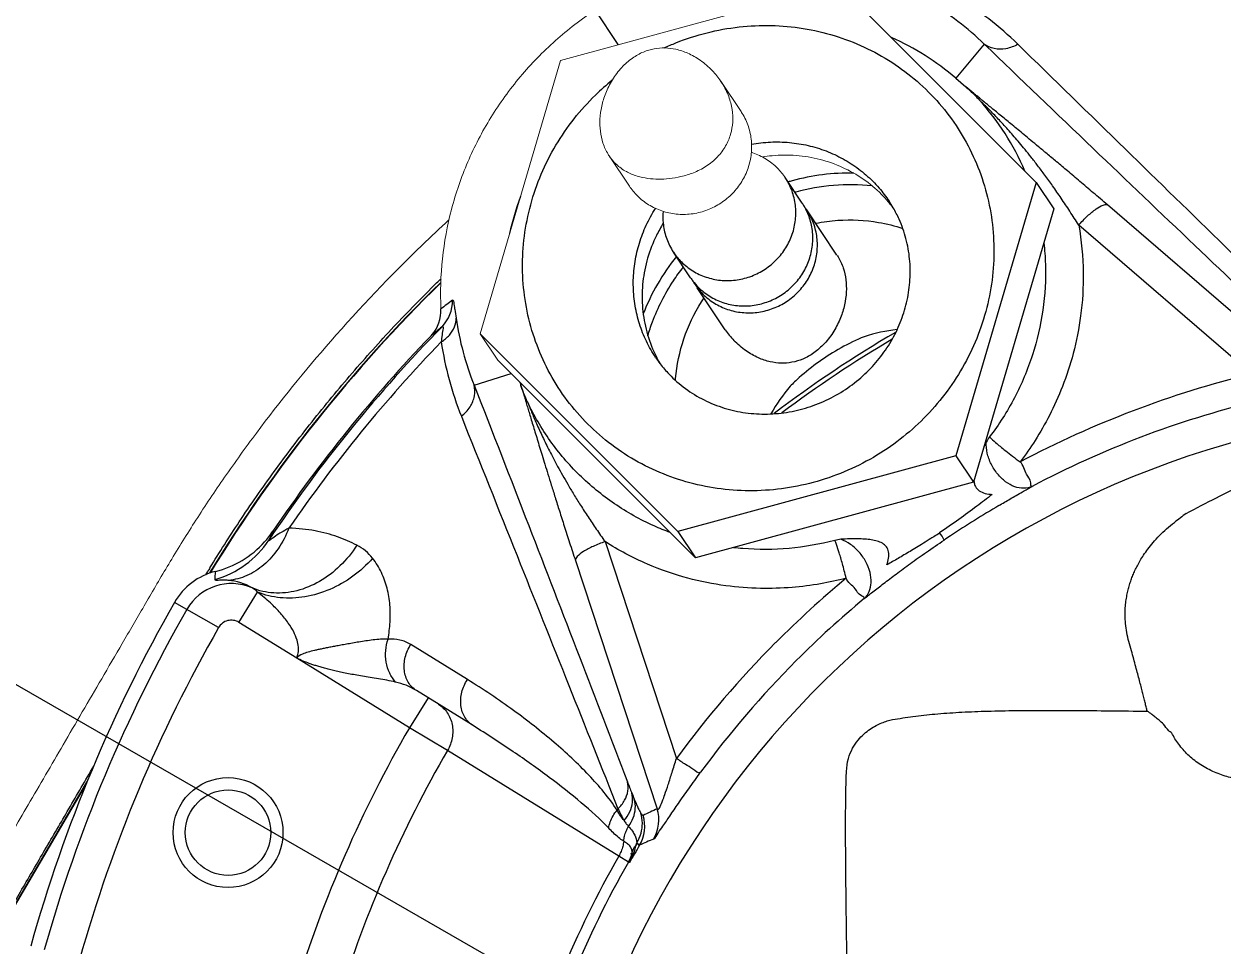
# Model space of a CAD drawing. Header units: millimetres. Extents: x 100 to 940, y 100 to 694.
# Drawn here: x 374.955 to 375.829, y 537.757 to 538.43 of the extents above; entities that cross this region are included whole.
import ezdxf

# ---------------------------------------------------------------- set-up
doc = ezdxf.new("R2010")
doc.units = ezdxf.units.MM
doc.layers.add('DTM_AXIS', color=7, linetype='Continuous', lineweight=9)
doc.layers.add('OUTLINE', color=6, linetype='Continuous', lineweight=9)

msp = doc.modelspace()

# ---------------------------------------------------------------- linework, layer by layer
at = {"color": 2}
msp.add_line((354.46354, 549.72828), (376.02506, 537.32928), dxfattribs=at)
at = {"color": 9, "linetype": 'Continuous'}
for p, q in [((375.54865, 538.45835), (375.69283, 538.31417)), ((375.38795, 538.41459), (375.37133, 538.43986)), ((375.65497, 538.415), (375.63416, 538.39017)), ((375.52221, 538.29915), (375.50984, 538.31766)), ((375.69283, 538.31417), (375.63432, 538.1148)), ((375.69283, 538.31417), (375.70563, 538.295)), ((375.54759, 538.26117), (375.52557, 538.29413)), ((375.70563, 538.295), (375.64713, 538.09563)), ((375.88922, 538.17339), (375.74483, 538.29779)), ((375.8499, 538.1745), (375.72385, 538.28309)), ((375.44076, 538.24472), (375.42839, 538.26323)), ((375.46613, 538.20674), (375.44572, 538.2373)), ((375.43164, 538.05961), (375.28746, 538.20379)), ((375.44444, 538.04044), (375.30027, 538.18462)), ((375.28293, 538.1664), (375.30997, 538.17492)), ((375.63432, 538.1148), (375.43164, 538.05961)), ((375.63432, 538.1148), (375.64713, 538.09563)), ((375.64713, 538.09563), (375.44444, 538.04044)), ((375.43164, 538.05961), (375.44444, 538.04044)), ((375.37843, 538.05229), (375.43052, 537.89428)), ((375.35682, 538.03853), (375.41649, 537.85752)), ((375.11148, 537.99342), (375.12509, 538.01541)), ((375.09662, 537.98965), (375.06451, 538.00802)), ((375.15357, 537.96736), (375.11148, 537.99342)), ((375.27808, 537.95177), (375.23677, 537.9773)), ((375.23574, 537.91649), (375.15357, 537.96736)), ((375.24933, 537.93846), (375.23574, 537.91649)), ((375.26355, 537.90007), (375.23574, 537.91649)), ((375.38841, 537.82296), (375.26355, 537.90007)), ((374.78951, 537.51703), (375.00116, 537.87817)), ((374.78973, 537.5169), (375.00039, 537.87632)), ((375.39552, 537.81866), (375.38841, 537.82296)), ((375.39619, 537.81825), (375.39552, 537.81866))]:
    msp.add_line(p, q, dxfattribs=at)
at = {"color": 7, "linetype": 'Continuous'}
for p, q in [((375.63416, 538.39017), (375.6416, 538.38377)), ((375.31631, 538.16857), (375.3169, 538.16681)), ((375.08723, 538.02818), (375.08868, 538.03056)), ((375.28215, 537.91815), (375.24085, 537.94371))]:
    msp.add_line(p, q, dxfattribs=at)
at = {"color": 9, "linetype": 'Continuous'}
for points in [[(375.40457, 537.85434), (375.40493, 537.85377), (375.40525, 537.85333), (375.40554, 537.853), (375.40579, 537.85278), (375.40601, 537.85269), (375.40618, 537.85271)], [(375.40139, 537.83195), (375.40144, 537.8321), (375.40148, 537.83225), (375.40151, 537.8324), (375.40155, 537.83254), (375.40158, 537.83268), (375.40161, 537.83282)]]:
    msp.add_lwpolyline(points, dxfattribs=at)
for radius in [0.04008, 0.03117]:
    msp.add_circle((375.10349, 537.84015), radius, dxfattribs=at)
for centre, radius, start, end in [((375.51049, 538.24161), 0.24207, 45.70244, 59.05132), ((375.50469, 538.2608), 0.21531, 45.73792, 59.23161), ((375.49667, 538.24918), 0.17953, 129.03844, 134.26042), ((375.51446, 538.2498), 0.18504, 23.11709, 42.28223), ((375.55693, 538.16093), 0.16005, 88.9759, 105.25712), ((375.5574, 538.15879), 0.16223, 105.21718, 106.26231), ((375.55766, 538.16), 0.15248, 84.17477, 105.28439), ((375.55817, 538.15762), 0.15491, 105.23425, 105.41099), ((375.51233, 538.23774), 0.09577, 37.17994, 40.6292), ((375.5101, 538.25014), 0.09074, 30.07118, 33.74718), ((375.48439, 538.27386), 0.0455, 29.98314, 33.76651), ((375.48745, 538.26864), 0.04586, 33.76605, 37.56827), ((375.55546, 538.15959), 0.16037, 141.20347, 158.54187), ((375.46653, 538.28874), 0.04588, 213.76635, 224.98652), ((376.02506, 537.45842), 1.0956, 134.39399, 148.58243), ((376.02506, 537.45842), 1.09533, 134.40743, 148.56867), ((375.47888, 538.27021), 0.04586, 213.76605, 217.56827), ((375.47886, 538.27019), 0.04583, 217.56199, 224.99057), ((375.48194, 538.26499), 0.0455, 209.98314, 213.76651), ((375.4822, 538.26516), 0.04581, 213.76492, 216.14516), ((375.48229, 538.26523), 0.04593, 216.1445, 217.45423), ((375.48222, 538.26517), 0.04583, 217.44933, 224.99039), ((375.85251, 537.44025), 0.98163, 126.60396, 127.21751), ((375.24054, 538.22764), 0.02665, 315.61039, 1.36672), ((375.48271, 538.24619), 0.21513, 188.26285, 201.76932), ((376.02506, 537.45842), 1.07206, 135.56316, 146.29203), ((376.06277, 537.23366), 1.26349, 129.47144, 129.95823), ((375.51405, 538.23883), 0.05767, 213.73169, 223.77088), ((376.02506, 537.45842), 0.86379, 120.21408, 127.27966), ((375.60549, 538.0856), 0.12214, 96.58592, 108.12719), ((376.02506, 537.45842), 1.0732, 136.13329, 145.9162), ((376.02506, 537.45842), 1.06481, 136.01006, 145.46671), ((375.49853, 538.23357), 0.24219, 188.45219, 201.79545), ((376.02506, 537.45842), 0.86073, 120.52506, 126.96692), ((375.49065, 538.23714), 0.09071, 213.75304, 217.4442), ((375.50126, 538.23035), 0.09576, 206.88575, 207.75904), ((375.50127, 538.23036), 0.09578, 207.759, 210.33623), ((375.62763, 538.05223), 0.16088, 131.9622, 135.19942), ((376.02566, 537.45752), 0.73821, 103.77371, 117.81423), ((375.60618, 538.08606), 0.12214, 139.37283, 150.91236), ((376.02181, 537.46328), 0.71149, 103.76795, 117.81247), ((376.02506, 537.45842), 0.69242, 94.08851, 170.40167), ((375.67916, 538.11318), 0.02549, 142.77917, 152.85085), ((375.76796, 538.0681), 0.12508, 153.03798, 155.14392), ((376.10112, 537.34346), 0.85445, 120.64324, 123.42448), ((377.71978, 535.54876), 3.16983, 127.22295, 127.41734), ((377.53804, 536.95353), 2.64438, 155.26853, 155.42299), ((375.33419, 538.49248), 0.52077, 303.04468, 303.60181), ((376.08711, 537.36543), 0.8284, 123.45305, 123.8439), ((375.07406, 538.09289), 0.07116, 286.31185, 326.26592), ((375.55252, 538.02853), 0.02552, 94.6524, 104.71909), ((375.10587, 537.98436), 0.04765, 103.97829, 150.22289), ((375.10587, 537.98436), 0.03736, 66.05788, 150.22289), ((375.10157, 537.98744), 0.03665, 57.92826, 86.6806), ((376.02703, 537.45603), 0.74022, 129.693, 135.08129), ((376.02506, 537.45842), 1.10667, 150.22289, 164.32149), ((376.02506, 537.45842), 1.09637, 150.22289, 164.32149), ((376.02182, 537.46327), 0.7115, 129.68736, 135.09168), ((375.10587, 537.98436), 0.01066, 58.25, 150.22289), ((376.02506, 537.45842), 1.06967, 150.22289, 164.32149), ((376.02566, 537.45753), 0.7382, 135.08846, 143.72634), ((376.02181, 537.46328), 0.71149, 135.09175, 143.73204), ((376.02506, 537.45842), 0.9126, 149.87178, 162.90724), ((376.02506, 537.45842), 0.88031, 149.88772, 162.80266), ((375.89594, 538.0681), 0.53632, 200.85851, 201.77298), ((375.77287, 538.01926), 0.40392, 201.81468, 202.53384), ((376.02506, 537.45842), 0.75185, 147.94059, 148.03165), ((375.91939, 538.12567), 0.59534, 206.77186, 207.70518), ((375.75805, 537.11259), 0.8195, 114.63188, 115.42744), ((375.391, 537.84949), 0.02673, 328.41821, 17.49628), ((375.38069, 537.84467), 0.02673, 329.14888, 17.50015), ((375.33724, 537.84849), 0.06625, 332.84447, 345.5438), ((376.02506, 537.45842), 0.72453, 149.05725, 150.22259), ((375.73083, 537.11182), 0.79008, 113.65965, 114.46454), ((376.02506, 537.45842), 0.73363, 150.20516, 157.64787), ((375.37309, 537.8315), 0.02584, 330.21864, 345.87287), ((376.02506, 537.45842), 0.72532, 150.22052, 157.6153)]:
    msp.add_arc(centre, radius, start, end, dxfattribs=at)
at = {"color": 7, "linetype": 'Continuous'}
for centre, radius, start, end in [((375.51069, 538.2467), 0.18928, 49.28525, 66.13118), ((375.50268, 538.2344), 0.19846, 159.51713, 167.65957), ((375.23202, 538.22071), 0.02679, 318.70857, 2.68139), ((375.23199, 538.22072), 0.02681, 316.13421, 318.72598), ((375.07709, 538.09986), 0.07138, 317.93297, 325.91629), ((375.07713, 538.09982), 0.07133, 283.98392, 317.9373), ((376.24583, 537.32387), 1.35588, 148.45906, 148.58701)]:
    msp.add_arc(centre, radius, start, end, dxfattribs=at)
at = {"color": 9, "linetype": 'Continuous'}
for points, start_tangent, end_tangent in [([(375.42154, 538.41224), (375.43018, 538.41595), (375.45285, 538.42328), (375.47616, 538.42749), (375.49963, 538.42854), (375.52291, 538.42642), (375.54562, 538.42117), (375.56732, 538.41288), (375.58756, 538.40171), (375.60596, 538.38788), (375.6222, 538.37164), (375.63597, 538.35329), (375.64702, 538.33317), (375.65514, 538.31164), (375.66016, 538.28915), (375.662, 538.26615), (375.66064, 538.24299), (375.65607, 538.22003), (375.64835, 538.19775), (375.63768, 538.17669), (375.62439, 538.15737), (375.60891, 538.14021)], (0.908156, 0.418632), (-0.716134, -0.697963)), ([(375.67954, 538.41486), (375.67078, 538.41167), (375.6622, 538.41171), (375.65497, 538.415)], (-0.87371, -0.486447), (-0.791895, 0.610658)), ([(375.87942, 538.20097), (375.80852, 538.26823), (375.73428, 538.33903), (375.65497, 538.415)], (-0.726635, 0.687024), (-0.721554, 0.692358)), ([(375.9002, 538.19983), (375.83077, 538.26739), (375.75778, 538.33854), (375.67954, 538.41486)], (-0.717128, 0.696941), (-0.715705, 0.698403)), ([(375.74483, 538.29779), (375.73453, 538.30662), (375.72473, 538.31494), (375.71575, 538.32251), (375.70779, 538.32918), (375.70077, 538.33504), (375.69457, 538.3402), (375.68906, 538.34477), (375.68411, 538.34887), (375.6796, 538.35259), (375.67542, 538.35603), (375.67143, 538.35931), (375.66753, 538.36252), (375.66383, 538.36556), (375.66044, 538.36834), (375.65737, 538.37086), (375.65456, 538.37315), (375.652, 538.37525), (375.64963, 538.37719), (375.64743, 538.37899), (375.6416, 538.38377)], (-0.75761, 0.652708), (-0.773351, 0.633978)), ([(375.60891, 538.14021), (375.59132, 538.12515), (375.57158, 538.11227), (375.55011, 538.10201), (375.52743, 538.09468), (375.50412, 538.09047), (375.48065, 538.08942), (375.45738, 538.09154), (375.43466, 538.09678), (375.41297, 538.10508), (375.39273, 538.11624), (375.37432, 538.13008), (375.35808, 538.14632), (375.34431, 538.16467), (375.33326, 538.18479), (375.32515, 538.20631), (375.32013, 538.2288), (375.31828, 538.25181), (375.31965, 538.27496), (375.32422, 538.29792), (375.33194, 538.32021), (375.34261, 538.34127), (375.3559, 538.36058), (375.37137, 538.37775)], (-0.716134, -0.697963), (0.716134, 0.697963)), ([(375.72385, 538.2831), (375.71744, 538.29311), (375.71103, 538.30273), (375.70487, 538.31159), (375.69917, 538.31948), (375.69393, 538.32645), (375.68913, 538.33262), (375.68472, 538.3381), (375.68064, 538.34302), (375.67682, 538.34749), (375.67317, 538.35165), (375.6696, 538.35561), (375.66601, 538.35949), (375.6626, 538.36308), (375.65945, 538.36632), (375.65654, 538.36924), (375.65385, 538.37189), (375.65136, 538.3743)], (-0.53079, 0.847503), (-0.722413, 0.691462)), ([(375.4853, 538.34203), (375.49215, 538.34303), (375.50599, 538.34364), (375.51972, 538.34239), (375.53311, 538.3393), (375.5459, 538.33441), (375.55784, 538.32782), (375.56869, 538.31966), (375.57827, 538.31009), (375.58555, 538.30055)], (0.984171, 0.177219), (0.555592, -0.831455)), ([(375.43408, 538.2563), (375.44241, 538.2497), (375.45208, 538.24515), (375.46261, 538.24286), (375.47346, 538.24297), (375.48409, 538.24545), (375.49398, 538.25019), (375.50261, 538.25695), (375.50957, 538.26539), (375.5145, 538.27508), (375.51715, 538.28555), (375.5174, 538.29626), (375.51522, 538.30668), (375.51073, 538.31629), (375.50984, 538.31766)], (0.707107, -0.707107), (-0.555773, 0.831334)), ([(375.41523, 538.18674), (375.41439, 538.18803), (375.40787, 538.19989), (375.40308, 538.21259), (375.40012, 538.22585), (375.39904, 538.23941), (375.39984, 538.25307), (375.40253, 538.26661), (375.40708, 538.27975), (375.41338, 538.29217), (375.41527, 538.29523)], (-0.555589, 0.831457), (0.540374, 0.841425)), ([(375.42082, 538.29308), (375.42083, 538.28464), (375.42301, 538.27422), (375.4275, 538.26461), (375.42839, 538.26323)], (-0.087779, -0.99614), (0.555773, -0.831334)), ([(375.44645, 538.23779), (375.45478, 538.23119), (375.46445, 538.22663), (375.47498, 538.22435), (375.48583, 538.22445), (375.49647, 538.22694), (375.50635, 538.23168), (375.51499, 538.23844), (375.52194, 538.24687), (375.52687, 538.25657), (375.52952, 538.26703), (375.52977, 538.27775), (375.52759, 538.28817), (375.5238, 538.2966)], (0.707107, -0.707107), (-0.499754, 0.866167)), ([(375.4498, 538.23276), (375.45814, 538.22617), (375.46781, 538.22161), (375.47833, 538.21933), (375.48919, 538.21943), (375.49982, 538.22191), (375.5097, 538.22665), (375.51834, 538.23341), (375.5253, 538.24185), (375.53023, 538.25155), (375.53288, 538.26201), (375.53312, 538.27272), (375.53094, 538.28314), (375.52645, 538.29275), (375.52557, 538.29413)], (0.707107, -0.707107), (-0.555773, 0.831334)), ([(375.56943, 538.1759), (375.57959, 538.18732), (375.58799, 538.20004), (375.59444, 538.2138), (375.59876, 538.22831), (375.60083, 538.24327), (375.60055, 538.25834), (375.59789, 538.27317), (375.59285, 538.28737), (375.58863, 538.29561)], (0.716134, 0.697963), (-0.50111, 0.865384)), ([(375.72385, 538.28309), (375.73038, 538.28976), (375.73656, 538.29482), (375.7416, 538.29762), (375.74483, 538.29779)], (0.665723, 0.746199), (0.878575, -0.477605)), ([(375.42085, 538.28434), (375.41591, 538.27546), (375.4095, 538.25902), (375.40604, 538.24182), (375.40565, 538.22439), (375.40832, 538.20725), (375.41399, 538.19092), (375.41585, 538.18705)], (-0.527789, -0.849376), (0.452212, -0.89191)), ([(375.53213, 538.28437), (375.54821, 538.28653), (375.57785, 538.28504), (375.59558, 538.2806)], (0.980589, 0.196075), (0.949067, -0.315074)), ([(375.72385, 538.28309), (375.72715, 538.24822), (375.7253, 538.21702), (375.71984, 538.18943), (375.71195, 538.16528), (375.7025, 538.14429), (375.6921, 538.12612), (375.68121, 538.11044)], (0.175687, -0.984446), (-0.604209, -0.796826)), ([(375.69844, 538.27023), (375.69959, 538.25445), (375.69772, 538.22113), (375.69011, 538.18837), (375.677, 538.15719), (375.65886, 538.1286)], (0.113903, -0.993492), (-0.604228, -0.796812)), ([(375.5476, 538.26115), (375.54837, 538.25995), (375.55212, 538.2518), (375.55404, 538.24318), (375.55434, 538.23424), (375.55308, 538.22498), (375.55016, 538.21542), (375.54529, 538.20572), (375.53844, 538.1967), (375.53061, 538.18984), (375.52263, 538.18538), (375.51471, 538.18301), (375.50697, 538.1824), (375.49893, 538.18341), (375.49029, 538.18629), (375.48129, 538.19134), (375.47241, 538.19894)], (0.555157, -0.831746), (-0.691422, 0.722451)), ([(375.40966, 538.20241), (375.41305, 538.21249), (375.42826, 538.24237), (375.43553, 538.25252)], (0.285262, 0.95845), (0.614508, 0.788911)), ([(375.09026, 538.03314), (375.11166, 538.06672), (375.13715, 538.10334), (375.16475, 538.13971), (375.19401, 538.17512), (375.22448, 538.20901), (375.25562, 538.24087), (375.2588, 538.24398)], (0.523112, 0.852264), (0.716211, 0.697883)), ([(375.26718, 538.22827), (375.26824, 538.2256), (375.26892, 538.22145), (375.26982, 538.21527)], (0.800571, 0.599239), (0.144325, -0.98953)), ([(375.42982, 538.16984), (375.42993, 538.17125), (375.43594, 538.20017), (375.44876, 538.22706), (375.45061, 538.22991)], (0.071945, 0.997409), (0.556611, 0.830773)), ([(375.25897, 538.19797), (375.26492, 538.20289), (375.26867, 538.20886), (375.26982, 538.21527)], (0.852319, 0.523022), (-0.032379, 0.999476)), ([(375.25958, 538.209), (375.25954, 538.20329), (375.25897, 538.19797)], (0.743943, 0.668243), (-0.104783, -0.994495)), ([(375.56749, 538.20168), (375.55054, 538.19355), (375.53453, 538.18346), (375.52006, 538.17186)], (-0.925242, -0.379378), (-0.743528, -0.668705)), ([(375.41863, 538.18199), (375.42517, 538.17436), (375.4371, 538.16389), (375.45065, 538.15561), (375.46539, 538.14969), (375.48093, 538.14625), (375.49687, 538.14531), (375.51282, 538.14686), (375.52841, 538.15082), (375.54327, 538.15709), (375.55706, 538.16552), (375.56943, 538.1759)], (0.607954, -0.793972), (0.716134, 0.697963)), ([(375.27365, 538.14364), (375.27995, 538.15052), (375.28319, 538.15846), (375.28293, 538.1664)], (0.783738, 0.621092), (-0.261163, 0.965295)), ([(375.28293, 538.1664), (375.32277, 538.06403), (375.35978, 537.96834), (375.39477, 537.87713)], (0.363529, -0.931583), (0.356656, -0.934236)), ([(375.3169, 538.16681), (375.31774, 538.164), (375.31865, 538.16099), (375.31962, 538.15777), (375.32066, 538.15433), (375.32178, 538.15064), (375.32299, 538.14664), (375.32431, 538.14227), (375.32576, 538.13747), (375.32734, 538.13227), (375.32898, 538.12689), (375.3307, 538.12125), (375.33255, 538.11523), (375.33455, 538.1087), (375.33677, 538.10151), (375.33925, 538.09355), (375.34202, 538.08466), (375.34515, 538.07472), (375.34868, 538.06363), (375.35258, 538.05149), (375.35682, 538.03853)], (0.289826, -0.957079), (0.313097, -0.949721)), ([(375.32191, 538.15416), (375.32331, 538.15061), (375.32485, 538.14682), (375.32656, 538.14275), (375.32847, 538.13834), (375.3306, 538.13359), (375.33289, 538.12869), (375.3353, 538.12367), (375.3379, 538.11846), (375.34073, 538.11298), (375.34386, 538.10714), (375.34734, 538.10086), (375.35124, 538.09409), (375.35563, 538.08676), (375.36055, 538.07885), (375.36604, 538.07036), (375.37204, 538.06144), (375.37843, 538.05229)], (0.362457, -0.932), (0.579861, -0.814715)), ([(375.42592, 538.05891), (375.41415, 538.06375), (375.38525, 538.07996), (375.35979, 538.10085), (375.33848, 538.12582), (375.32191, 538.15416)], (-0.936815, 0.349825), (-0.426143, 0.904656)), ([(375.27365, 538.14364), (375.31423, 538.04213), (375.35203, 537.94747), (375.38786, 537.85751)], (0.371351, -0.928493), (0.369457, -0.929248)), ([(375.65886, 538.1286), (375.66325, 538.12457), (375.66652, 538.1218), (375.67062, 538.11848), (375.67556, 538.11463), (375.68121, 538.11044)], (0.711481, -0.702705), (0.809914, -0.586549)), ([(375.80229, 538.07286), (375.82428, 538.08427), (375.84334, 538.09382), (375.85977, 538.10183), (375.87386, 538.10855), (375.8859, 538.1142), (375.8962, 538.11897), (375.90505, 538.12304), (375.91263, 538.12651)], (0.883845, 0.46778), (0.909425, 0.415868)), ([(375.68985, 538.09257), (375.68383, 538.09116), (375.67722, 538.09232), (375.67059, 538.09597), (375.66466, 538.1017), (375.66004, 538.1089), (375.65719, 538.11686), (375.65646, 538.12479)], (-0.896002, -0.44405), (0.024777, 0.999693)), ([(375.68985, 538.09257), (375.68884, 538.09512), (375.68578, 538.10146), (375.68121, 538.11044)], (-0.978667, -0.205453), (-0.737181, 0.675696)), ([(375.64746, 538.0968), (375.64748, 538.09661), (375.64765, 538.09514)], (0.054571, -0.99851), (0.176653, -0.984273)), ([(375.64765, 538.09514), (375.64852, 538.09249), (375.65134, 538.08935), (375.65567, 538.08749), (375.6608, 538.0867)], (0.176653, -0.984273), (0.997751, -0.067034)), ([(375.66561, 538.0786), (375.6739, 538.08346), (375.68282, 538.08859), (375.68985, 538.09258)], (0.860077, 0.510165), (0.869574, 0.493803)), ([(375.6608, 538.0867), (375.64962, 538.07809), (375.63645, 538.06841), (375.62239, 538.05873)], (-0.789199, -0.614138), (-0.832782, -0.5536)), ([(375.76048, 537.97939), (375.75893, 537.98604), (375.75803, 537.99257), (375.75773, 537.99856), (375.75787, 538.00398), (375.75835, 538.00882), (375.75905, 538.01316), (375.75991, 538.01711), (375.76092, 538.0208), (375.76208, 538.02432), (375.76338, 538.02776), (375.76488, 538.03121), (375.76663, 538.03475), (375.76869, 538.03848), (375.7712, 538.0425), (375.77431, 538.0469), (375.77814, 538.05167), (375.78272, 538.05664), (375.78797, 538.06159), (375.79374, 538.06634)], (-0.27107, 0.96256), (0.794354, 0.607455)), ([(375.14787, 538.06205), (375.14005, 538.04716), (375.1296, 538.03539), (375.11721, 538.02751), (375.10369, 538.02403)], (-0.364864, -0.931061), (-0.996407, -0.084698)), ([(375.14787, 538.06205), (375.14229, 538.05893), (375.13806, 538.05629), (375.13324, 538.05337)], (-0.888599, -0.458685), (0.505647, 0.862741)), ([(375.19742, 538.04966), (375.19062, 538.05288), (375.1833, 538.05575), (375.17542, 538.05821), (375.16692, 538.06016), (375.15776, 538.06149), (375.14787, 538.06205)], (-0.889129, 0.457657), (-0.999942, 0.01076)), ([(375.61816, 538.05595), (375.61615, 538.05465), (375.61057, 538.0511), (375.60551, 538.04797), (375.60085, 538.04516), (375.59646, 538.04255), (375.59222, 538.04009), (375.58806, 538.0377), (375.584, 538.03539)], (-0.838244, -0.545295), (-0.869353, -0.494191)), ([(375.62575, 538.05347), (375.62239, 538.05873)], (-0.296936, 0.954897), (-0.548347, 0.836251)), ([(375.19742, 538.04966), (375.18513, 538.03458), (375.17015, 538.02324), (375.15364, 538.01651), (375.13683, 538.01489), (375.12103, 538.0185)], (-0.539269, -0.842133), (-0.923692, 0.383135)), ([(375.2089, 538.04017), (375.20368, 538.04553), (375.19742, 538.04966)], (-0.620576, 0.784146), (-0.889129, 0.457657)), ([(375.37843, 538.05229), (375.36977, 538.04881), (375.36273, 538.04503), (375.35821, 538.04145), (375.35682, 538.03853)], (-0.944152, -0.329509), (0.105011, -0.994471)), ([(375.55426, 538.02562), (375.5356, 538.02155), (375.51482, 538.0189), (375.49179, 538.0182), (375.46645, 538.02016), (375.43887, 538.02568), (375.40931, 538.03592), (375.37843, 538.05229)], (-0.967396, -0.253268), (-0.842237, 0.539107)), ([(375.54603, 538.05321), (375.51267, 538.04739), (375.47883, 538.04721), (375.47201, 538.04787)], (-0.967382, -0.253321), (-0.993523, 0.113634)), ([(375.55426, 538.02561), (375.5529, 538.03108), (375.55157, 538.03604), (375.55034, 538.04038), (375.54922, 538.04405), (375.54825, 538.0471), (375.54603, 538.05321)], (-0.231942, 0.97273), (-0.376931, 0.926241)), ([(375.584, 538.03539), (375.58522, 538.0403), (375.58523, 538.04484), (375.58367, 538.04853), (375.58073, 538.05106), (375.57694, 538.05263), (375.57262, 538.05357), (375.56784, 538.05411), (375.56257, 538.05434), (375.5568, 538.0543), (375.55045, 538.05397)], (0.319517, 0.94758), (-0.996935, -0.078237)), ([(375.56746, 538.0108), (375.57107, 538.01582), (375.57252, 538.02237), (375.57168, 538.02988), (375.56867, 538.03756), (375.56378, 538.04459), (375.55751, 538.05026), (375.55047, 538.05397)], (0.753171, 0.657825), (-0.933061, 0.359718)), ([(375.56746, 538.0108), (375.57362, 538.0156), (375.58151, 538.02168), (375.59067, 538.02861), (375.60108, 538.03627), (375.61276, 538.04457), (375.62575, 538.05347)], (0.788908, 0.614511), (0.830458, 0.557081)), ([(375.2089, 538.04017), (375.19451, 538.02706), (375.17762, 538.01746), (375.15952, 538.01212), (375.14156, 538.01141), (375.12509, 538.01541)], (-0.65922, -0.75195), (-0.925282, 0.379279)), ([(375.22017, 537.98116), (375.22166, 537.99366), (375.22151, 538.00615), (375.21948, 538.01829), (375.21537, 538.02975), (375.2089, 538.04017)], (0.176342, 0.984329), (-0.620676, 0.784067)), ([(375.09405, 538.0246), (375.09423, 538.02861), (375.09442, 538.03059)], (0.03158, 0.999501), (0.119578, 0.992825)), ([(375.10369, 538.02404), (375.10009, 538.02414), (375.09737, 538.02411), (375.09405, 538.0246)], (-0.998258, 0.059001), (0.019427, 0.999811)), ([(375.56746, 538.0108), (375.56548, 538.0127), (375.56081, 538.01795), (375.55426, 538.02561)], (0.564563, 0.82539), (-0.342077, 0.939672)), ([(375.12509, 538.01541), (375.12103, 538.0185)], (-0.664063, 0.747676), (-0.897396, 0.441226)), ([(375.15351, 537.96741), (375.15468, 537.97101), (375.15484, 537.97538), (375.1538, 537.98054), (375.15138, 537.98643), (375.14742, 537.99297), (375.14178, 538.00006), (375.13438, 538.00759), (375.12509, 538.01541)], (0.444674, 0.895692), (-0.791669, 0.61095)), ([(375.22017, 537.98116), (375.21475, 537.98111), (375.2093, 537.98061), (375.20399, 537.97989), (375.19895, 537.97909), (375.19422, 537.97829), (375.18983, 537.9775), (375.18575, 537.97676), (375.18197, 537.97606), (375.17843, 537.9754), (375.17514, 537.97476), (375.17207, 537.97415), (375.16923, 537.97356), (375.16657, 537.97297), (375.16183, 537.97172), (375.15771, 537.97024), (375.15351, 537.9674)], (-0.998483, 0.055054), (-0.704021, -0.71018)), ([(375.22573, 537.94993), (375.2214, 537.95646), (375.21889, 537.96444), (375.21847, 537.97298), (375.22017, 537.98116)], (-0.675569, 0.737297), (0.33496, 0.942232)), ([(375.23677, 537.9773), (375.22886, 537.98051), (375.22017, 537.98116)], (-0.850613, 0.525793), (-0.998043, -0.062528)), ([(375.24085, 537.94371), (375.23493, 537.94975), (375.23208, 537.95828), (375.23272, 537.96797), (375.23677, 537.9773)], (-0.850354, 0.526211), (0.542105, 0.840311)), ([(375.77385, 537.9287), (375.7731, 537.93175), (375.77229, 537.93504), (375.7714, 537.93859), (375.77043, 537.94242), (375.76937, 537.94656), (375.7682, 537.95102), (375.76693, 537.95585), (375.76553, 537.96107), (375.764, 537.9667), (375.76232, 537.9728), (375.76048, 537.97939)], (-0.236275, 0.971686), (-0.27108, 0.962557)), ([(375.22573, 537.94993), (375.21941, 537.95118), (375.21318, 537.95224), (375.20718, 537.95321), (375.20149, 537.95415), (375.19616, 537.95508), (375.19122, 537.95601), (375.18664, 537.95694), (375.18238, 537.95788), (375.17842, 537.95882), (375.17475, 537.95977), (375.17135, 537.96072), (375.16822, 537.96165), (375.16535, 537.96258), (375.16274, 537.96348), (375.1583, 537.96518), (375.15339, 537.96745)], (-0.975807, 0.218634), (-0.880191, 0.47462)), ([(375.28215, 537.91815), (375.27623, 537.9242), (375.27337, 537.93274), (375.27402, 537.94244), (375.27808, 537.95177)], (-0.850352, 0.526214), (0.542971, 0.839751)), ([(375.38723, 537.85649), (375.36664, 537.88199), (375.34121, 537.90597), (375.31174, 537.92922), (375.27808, 537.95177)], (-0.545488, 0.838119), (-0.850597, 0.525818)), ([(375.24085, 537.94371), (375.23333, 537.94754), (375.22573, 537.94993)], (-0.850347, 0.526222), (-0.975815, 0.218597)), ([(375.25689, 537.93378), (375.26338, 537.92752), (375.26692, 537.91895), (375.26698, 537.90933), (375.26355, 537.90007)], (0.850347, -0.526223), (-0.506108, -0.86247)), ([(375.58804, 537.92251), (375.60299, 537.92482), (375.61903, 537.92659), (375.63633, 537.92786), (375.65504, 537.92867), (375.67533, 537.92911), (375.69733, 537.92925), (375.72108, 537.92918), (375.74656, 537.92898), (375.77385, 537.9287)], (0.984319, 0.176395), (0.999945, -0.010451)), ([(375.78564, 537.91923), (375.78243, 537.92207), (375.77968, 537.92429), (375.77724, 537.92633), (375.77385, 537.9287)], (-0.712746, 0.701423), (-0.853737, 0.520705)), ([(375.38108, 537.84338), (375.36113, 537.86192), (375.33777, 537.88042), (375.31148, 537.89914), (375.28215, 537.91815)], (-0.68808, 0.725635), (-0.850316, 0.526272)), ([(375.55455, 537.88473), (375.55592, 537.89416), (375.55902, 537.90171), (375.56302, 537.90761), (375.56735, 537.91214), (375.57175, 537.91559), (375.57607, 537.91821), (375.58025, 537.92016), (375.58423, 537.92155), (375.58804, 537.92251)], (0.010161, 0.999948), (0.979936, 0.199311)), ([(375.79179, 537.91277), (375.78963, 537.91443), (375.78564, 537.91923)], (-0.88404, 0.467411), (-0.583967, 0.811778)), ([(375.87391, 537.87488), (375.86838, 537.87507), (375.86351, 537.87554), (375.85927, 537.87617), (375.85536, 537.87669), (375.85128, 537.87721), (375.84678, 537.87783), (375.84199, 537.87861), (375.837, 537.87965), (375.83193, 537.88098), (375.82679, 537.88268), (375.82159, 537.88482), (375.81649, 537.8874), (375.81176, 537.89031), (375.80742, 537.89351), (375.80348, 537.89697), (375.79994, 537.90066), (375.79681, 537.90455), (375.79409, 537.90859), (375.79179, 537.91277)], (-0.999998, 0.002109), (-0.443354, 0.896347)), ([(375.41649, 537.85752), (375.42004, 537.86248), (375.42206, 537.86791), (375.4245, 537.87516), (375.42733, 537.88402), (375.43052, 537.89428)], (0.514963, -0.857212), (0.294506, 0.95565)), ([(375.44817, 537.88417), (375.44256, 537.88648), (375.43708, 537.88985), (375.43052, 537.89428)], (-0.8107, -0.585462), (-0.819511, 0.573063)), ([(375.41377, 537.83549), (375.41715, 537.83986), (375.42066, 537.84495), (375.42561, 537.85221), (375.43191, 537.86137), (375.43947, 537.87212), (375.44817, 537.88417)], (0.918828, 0.394657), (0.591614, 0.806221)), ([(375.55596, 537.61761), (375.55558, 537.67351), (375.55508, 537.72544), (375.55453, 537.77164), (375.55404, 537.81331), (375.55387, 537.85065), (375.55455, 537.88473)], (-0.0055, 0.999985), (0.042486, 0.999097)), ([(375.38786, 537.8575), (375.3927, 537.86372), (375.39508, 537.8705), (375.39477, 537.87713)], (0.719407, 0.694589), (-0.256272, 0.966605)), ([(375.3923, 537.84888), (375.39653, 537.8553), (375.39845, 537.86229), (375.39788, 537.86916)], (0.663718, 0.747983), (-0.265667, 0.964065)), ([(375.39551, 537.84468), (375.39904, 537.85101), (375.40051, 537.85779), (375.39979, 537.86446)], (0.603117, 0.797652), (-0.270629, 0.962684)), ([(375.39979, 537.86446), (375.40147, 537.86053), (375.4027, 537.85783), (375.40457, 537.85434)], (0.38332, -0.923616), (0.519229, -0.854635)), ([(375.38108, 537.84338), (375.38221, 537.84792), (375.38428, 537.85235), (375.38723, 537.85649)], (0.137206, 0.990543), (0.647457, 0.762102)), ([(375.3923, 537.84888), (375.3897, 537.85241), (375.38723, 537.85649)], (-0.650339, 0.759644), (-0.494852, 0.868977)), ([(375.40161, 537.83282), (375.40466, 537.83966), (375.40567, 537.84703), (375.40457, 537.85434)], (0.530849, 0.847466), (-0.289787, 0.957091)), ([(375.3923, 537.84888), (375.39394, 537.84659), (375.39576, 537.84518)], (0.556846, -0.830616), (0.899818, -0.436265)), ([(375.39204, 537.83394), (375.38818, 537.83668), (375.38456, 537.83988), (375.38108, 537.84338)], (-0.850777, 0.525526), (-0.689089, 0.724677)), ([(375.39204, 537.83394), (375.3927, 537.83764), (375.39387, 537.84125), (375.39551, 537.84468)], (0.107241, 0.994233), (0.492568, 0.870274)), ([(375.39551, 537.84468), (375.39835, 537.84118), (375.40013, 537.83827), (375.40161, 537.83283)], (0.669914, -0.742439), (0.041473, -0.99914)), ([(375.39204, 537.83394), (375.39135, 537.83015), (375.39013, 537.82646), (375.38841, 537.82296)], (-0.108078, -0.994142), (-0.502178, -0.864765)), ([(375.39815, 537.82519), (375.39691, 537.82988), (375.39477, 537.83203), (375.39204, 537.83394)], (0.166301, 0.986075), (-0.851703, 0.524025)), ([(375.39815, 537.82519), (375.40003, 537.82982), (375.40173, 537.83142)], (0.258216, 0.966087), (0.847752, 0.530393)), ([(375.40161, 537.83282), (375.40364, 537.83097)], (0.592689, -0.805431), (0.946572, 0.322491)), ([(375.39619, 537.81825), (375.39764, 537.82259), (375.39759, 537.82508)], (0.39689, 0.917866), (-0.202922, 0.979195))]:
    msp.add_spline(points, degree=3, dxfattribs=dict(at, start_tangent=start_tangent, end_tangent=end_tangent))
at = {"color": 7, "linetype": 'Continuous'}
for points, start_tangent, end_tangent in [([(375.6416, 538.38377), (375.64467, 538.38103), (375.6479, 538.37792), (375.65136, 538.3743)], (0.757612, -0.652706), (0.672811, -0.739815)), ([(375.32191, 538.15416), (375.32032, 538.15771), (375.31899, 538.16098), (375.31787, 538.16398), (375.3169, 538.16681)], (-0.426143, 0.904656), (-0.313096, 0.949721)), ([(374.79145, 537.52163), (374.79757, 537.532), (374.80661, 537.54753), (374.81566, 537.56304), (374.82472, 537.57856), (374.83377, 537.59408), (374.84283, 537.60961), (374.85184, 537.62507), (374.8609, 537.64061), (374.87042, 537.65692), (374.88092, 537.67492), (374.89286, 537.69539), (374.90629, 537.71842), (374.92104, 537.74371), (374.93682, 537.77077), (374.9532, 537.79885), (374.96997, 537.8276), (374.98737, 537.85743), (375.0055, 537.88853)], (0.505567, 0.862787), (0.503519, 0.863984))]:
    msp.add_spline(points, degree=3, dxfattribs=dict(at, start_tangent=start_tangent, end_tangent=end_tangent))
at = {"layer": 'DTM_AXIS', "color": 7, "linetype": 'Continuous'}
for p, q in [((375.34596, 538.40316), (375.54865, 538.45835)), ((375.28746, 538.20379), (375.34596, 538.40316)), ((375.47762, 538.36589), (375.46293, 538.38788)), ((375.39616, 538.31146), (375.38147, 538.33345)), ((375.28746, 538.20379), (375.30027, 538.18462))]:
    msp.add_line(p, q, dxfattribs=at)
for centre, radius, start, end in [((375.41501, 538.35579), 0.05767, 33.73169, 43.77088), ((375.4717, 538.29216), 0.04588, 33.76635, 44.98652), ((375.43431, 538.33696), 0.04588, 213.76635, 224.98652)]:
    msp.add_arc(centre, radius, start, end, dxfattribs=at)
for points, start_tangent, end_tangent in [([(375.45665, 538.39569), (375.44777, 538.40328), (375.43877, 538.40834), (375.43012, 538.41121), (375.42209, 538.41222), (375.41434, 538.41161), (375.40643, 538.40924), (375.39845, 538.40478), (375.39062, 538.39792), (375.38377, 538.38891), (375.3789, 538.3792), (375.37598, 538.36965), (375.37472, 538.36038), (375.37502, 538.35144), (375.37693, 538.34282), (375.38069, 538.33467), (375.38146, 538.33347)], (-0.691422, 0.722451), (0.555157, -0.831746)), ([(375.46297, 538.38782), (375.46392, 538.38634), (375.46864, 538.37674), (375.47109, 538.36732), (375.47152, 538.35818), (375.47, 538.34931), (375.4664, 538.34078), (375.4604, 538.33275), (375.4521, 538.32592), (375.44285, 538.32118), (375.43378, 538.31836), (375.42523, 538.31693), (375.41733, 538.31656), (375.40961, 538.3171), (375.40175, 538.31879), (375.39397, 538.32203), (375.38658, 538.32739)], (0.554729, -0.832031), (-0.726731, 0.686923)), ([(375.40186, 538.30452), (375.41019, 538.29793), (375.41986, 538.29337), (375.43039, 538.29109), (375.44124, 538.29119), (375.45187, 538.29367), (375.46176, 538.29841), (375.47039, 538.30517), (375.47735, 538.31361), (375.48228, 538.32331), (375.48493, 538.33377), (375.48517, 538.34448), (375.483, 538.3549), (375.47851, 538.36451), (375.47762, 538.36589)], (0.707107, -0.707107), (-0.555773, 0.831334)), ([(375.50415, 538.3246), (375.49582, 538.3312), (375.48615, 538.33575), (375.48516, 538.33607)], (-0.707107, 0.707107), (-0.953993, 0.299829)), ([(375.38146, 538.33347), (375.38658, 538.32739)], (0.555157, -0.831746), (0.726731, -0.686923)), ([(375.49321, 538.3327), (375.50022, 538.33362), (375.51789, 538.33378), (375.53521, 538.33092), (375.55168, 538.32511), (375.56678, 538.31654), (375.58005, 538.30546), (375.58502, 538.3001)], (0.986659, 0.162799), (0.651154, -0.758946))]:
    msp.add_spline(points, degree=3, dxfattribs=dict(at, start_tangent=start_tangent, end_tangent=end_tangent))
at = {"layer": 'OUTLINE'}
for points, start_tangent, end_tangent in [([(375.37133, 538.43986), (375.34223, 538.41752), (375.31665, 538.39121), (375.29521, 538.36153), (375.27834, 538.32908), (375.26645, 538.2945), (375.25985, 538.25853), (375.25878, 538.22196)], (-0.83543, -0.549598), (0.047118, -0.998889)), ([(375.26462, 538.28683), (375.24507, 538.26845), (375.17836, 538.19843), (375.12417, 538.1314), (375.101, 538.09921), (375.08008, 538.06797), (375.06128, 538.03772), (375.04423, 538.00879), (375.02829, 537.98138), (375.01311, 537.95538), (374.98488, 537.90697), (374.95922, 537.86297), (374.93584, 537.82288), (374.91449, 537.78628), (374.89497, 537.7528), (374.87708, 537.72214), (374.86067, 537.69401), (374.84561, 537.66818), (374.83177, 537.64444), (374.81901, 537.62257), (374.80724, 537.60239), (374.79642, 537.58385), (374.78658, 537.56698), (374.77763, 537.5516), (374.77344, 537.54442), (374.76931, 537.53741), (374.76722, 537.53386), (374.76512, 537.53024), (374.763, 537.52654), (374.76087, 537.52268), (374.75873, 537.51857), (374.75672, 537.5143), (374.75486, 537.50999), (374.75316, 537.5056), (374.75018, 537.49661), (374.74784, 537.48744), (374.7451, 537.46878), (374.74497, 537.44989), (374.74589, 537.4405), (374.74746, 537.4312), (374.74967, 537.42204), (374.7525, 537.41307), (374.75415, 537.40866), (374.75595, 537.40429), (374.75793, 537.39996), (374.76006, 537.39571), (374.76223, 537.39172), (374.76435, 537.38796), (374.76644, 537.38435), (374.76851, 537.38081), (374.77259, 537.37389), (374.77671, 537.36685), (374.78097, 537.35952), (374.78541, 537.3519), (374.79493, 537.33558), (374.80538, 537.31768), (374.81675, 537.29817), (374.82905, 537.27709), (374.84231, 537.25435), (374.85664, 537.22979), (374.87211, 537.20326), (374.8888, 537.17463), (374.90681, 537.14377), (374.92622, 537.11049), (374.94714, 537.07462), (374.9697, 537.03593), (374.99405, 536.99417)], (-0.736565, -0.676367), (0.503695, -0.863882))]:
    msp.add_spline(points, degree=3, dxfattribs=dict(at, start_tangent=start_tangent, end_tangent=end_tangent))

doc.saveas('drawing.dxf')
